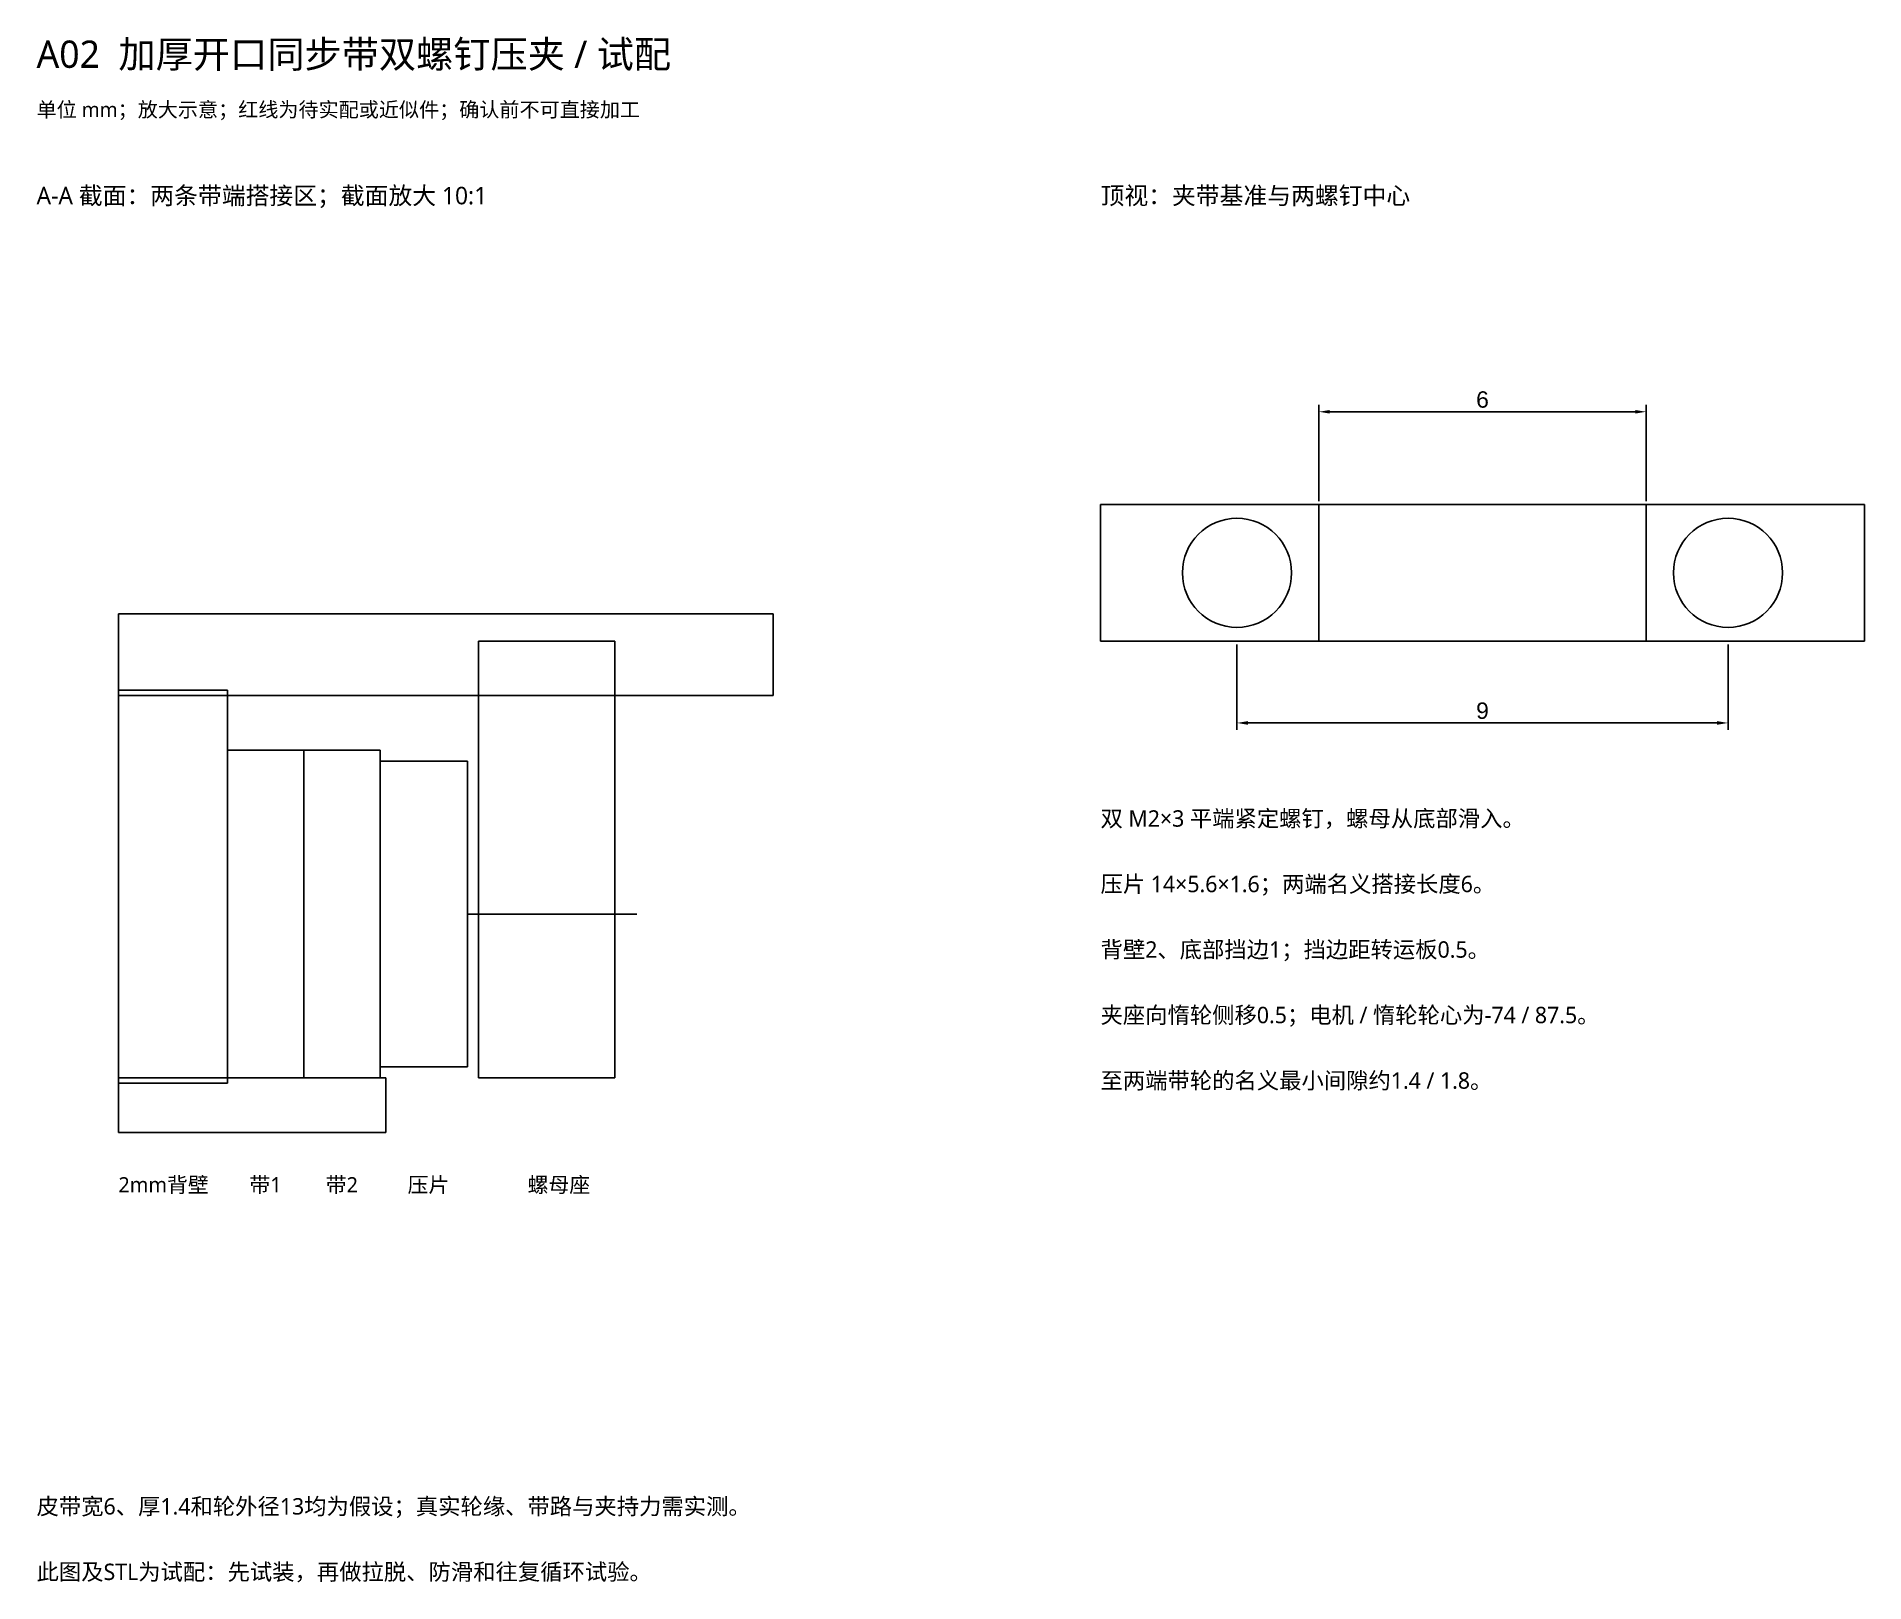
# Model space of a CAD drawing. Header units: millimetres. Extents: x 20 to 355, y 48 to 331.
import ezdxf

# ---------------------------------------------------------------- set-up
doc = ezdxf.new("R2010")
doc.units = ezdxf.units.MM
for name, color, linetype in [('CENTER', 4, 'Continuous'), ('DIMENSIONS', 3, 'Continuous'), ('NOTES', 7, 'Continuous'), ('OUTLINE', 7, 'Continuous'), ('REFERENCE', 1, 'Continuous')]:
    doc.layers.add(name, color=color, linetype=linetype)
doc.styles.add('CN_NOTES', font='Microsoft YaHei.ttf')
doc.styles.get("Standard").update_dxf_attribs({"font": 'arial.ttf'})
doc.dimstyles.new('ISO-25', dxfattribs={"dimtxt": 2.5, "dimasz": 2.5, "dimexe": 1.25, "dimexo": 0.625, "dimtad": 1, "dimtxsty": 'Standard', "dimcen": 2.5, "dimadec": 0, "dimazin": 0, "dimtfac": 1, "dimtmove": 0, "dimatfit": 3, "dimfxl": 1, "dimarcsym": 0})

# ---------------------------------------------------------------- blocks, each defined once
blk = doc.blocks.new('*D1')
at = {"layer": 'Defpoints', "color": 0, "transparency": 16777216}
for p in [(240, 220), (330, 220), (330, 205)]:
    blk.add_point(p, dxfattribs=at)
at = {"layer": 'DIMENSIONS', "color": 0, "lineweight": -2, "transparency": 16777216}
for p, q in [((240, 219.38), (240, 203.75)), ((330, 219.38), (330, 203.75)), ((242, 205), (328, 205))]:
    blk.add_line(p, q, dxfattribs=at)
at = {"layer": 'DIMENSIONS', "color": 0, "transparency": 16777216}
for points in [[(242, 205.33), (242, 204.67), (240, 205)], [(328, 205.33), (328, 204.67), (330, 205)]]:
    blk.add_solid(points, dxfattribs=at)
at = {"layer": 'DIMENSIONS', "color": 0, "transparency": 16777216, "insert": (285, 207.23), "char_height": 3, "attachment_point": 5}
blk.add_mtext('9', dxfattribs=at)
blk = doc.blocks.new('*D2')
at = {"layer": 'Defpoints', "color": 0, "transparency": 16777216}
for p in [(315, 262), (255, 245), (315, 245)]:
    blk.add_point(p, dxfattribs=at)
at = {"layer": 'DIMENSIONS', "color": 0, "lineweight": -2, "transparency": 16777216}
for p, q in [((255, 245.62), (255, 263.25)), ((257, 262), (313, 262)), ((315, 245.62), (315, 263.25))]:
    blk.add_line(p, q, dxfattribs=at)
at = {"layer": 'DIMENSIONS', "color": 0, "transparency": 16777216}
for points in [[(257, 262.33), (257, 261.67), (255, 262)], [(313, 262.33), (313, 261.67), (315, 262)]]:
    blk.add_solid(points, dxfattribs=at)
at = {"layer": 'DIMENSIONS', "color": 0, "transparency": 16777216, "insert": (285, 264.23), "char_height": 3, "attachment_point": 5}
blk.add_mtext('6', dxfattribs=at)

msp = doc.modelspace()

# ---------------------------------------------------------------- linework, layer by layer
at = {"layer": 'CENTER'}
msp.add_line((99, 170), (130, 170), dxfattribs=at)
for centre in [(240, 232.5), (330, 232.5)]:
    msp.add_circle(centre, 10, dxfattribs=at)
at = {"layer": 'OUTLINE'}
for p, q in [((355, 245), (215, 245)), ((215, 245), (215, 220)), ((355, 220), (355, 245)), ((155, 225), (35, 225)), ((35, 225), (35, 210)), ((155, 210), (155, 225)), ((126, 220), (101, 220)), ((101, 220), (101, 140)), ((126, 140), (126, 220)), ((215, 220), (355, 220)), ((55, 211), (35, 211)), ((35, 211), (35, 139)), ((35, 210), (155, 210)), ((55, 139), (55, 211)), ((99, 198), (83, 198)), ((83, 198), (83, 142)), ((99, 142), (99, 198)), ((83, 142), (99, 142)), ((84, 140), (35, 140)), ((35, 140), (35, 130)), ((35, 139), (55, 139)), ((84, 130), (84, 140)), ((101, 140), (126, 140)), ((35, 130), (84, 130))]:
    msp.add_line(p, q, dxfattribs=at)
at = {"layer": 'REFERENCE'}
for p, q in [((315, 245), (255, 245)), ((255, 245), (255, 220)), ((315, 220), (315, 245)), ((255, 220), (315, 220)), ((69, 200), (55, 200)), ((55, 200), (55, 140)), ((69, 140), (69, 200)), ((83, 200), (69, 200)), ((69, 200), (69, 140)), ((83, 140), (83, 200)), ((55, 140), (69, 140)), ((69, 140), (83, 140))]:
    msp.add_line(p, q, dxfattribs=at)

# ---------------------------------------------------------------- texts
at = {"layer": 'NOTES', "style": 'CN_NOTES'}
for s, height, p in [('A02  加厚开口同步带双螺钉压夹 / 试配', 5, (20, 325)), ('A-A 截面：两条带端搭接区；截面放大 10:1', 3.2, (20, 300)), ('顶视：夹带基准与两螺钉中心', 3.2, (215, 300)), ('双 M2×3 平端紧定螺钉，螺母从底部滑入。', 3, (215, 186)), ('压片 14×5.6×1.6；两端名义搭接长度6。', 3, (215, 174)), ('背壁2、底部挡边1；挡边距转运板0.5。', 3, (215, 162)), ('夹座向惰轮侧移0.5；电机 / 惰轮轮心为-74 / 87.5。', 3, (215, 150)), ('2mm背壁', 2.8, (35, 119)), ('压片', 2.8, (88, 119)), ('螺母座', 2.8, (110, 119))]:
    msp.add_text(s, height=height, dxfattribs=at).set_placement(p)
at = {"layer": 'REFERENCE', "style": 'CN_NOTES'}
for s, height, p in [('单位 mm；放大示意；红线为待实配或近似件；确认前不可直接加工', 2.7, (20, 316)), ('至两端带轮的名义最小间隙约1.4 / 1.8。', 3, (215, 138)), ('带1', 2.8, (59, 119)), ('带2', 2.8, (73, 119)), ('皮带宽6、厚1.4和轮外径13均为假设；真实轮缘、带路与夹持力需实测。', 3, (20, 60)), ('此图及STL为试配：先试装，再做拉脱、防滑和往复循环试验。', 3, (20, 48))]:
    msp.add_text(s, height=height, dxfattribs=at).set_placement(p)

# ---------------------------------------------------------------- dimensions: what is measured, and where the dimension line sits
at = {"layer": 'DIMENSIONS'}
for base, p1, p2, picture, middle in [((315, 262), (255, 245), (315, 245), '*D2', (285, 264.232)), ((330, 205), (240, 220), (330, 220), '*D1', (285, 207.232))]:
    dim = msp.add_linear_dim(base=base, p1=p1, p2=p2, dimstyle='ISO-25', override={"dimtxt": 3, "dimasz": 2, "dimgap": 0.7, "dimdec": 2, "dimlfac": 0.1}, dxfattribs=at)
    dim.commit()
    dim.dimension.update_dxf_attribs({"geometry": picture, "text_midpoint": middle})

doc.saveas('drawing.dxf')
